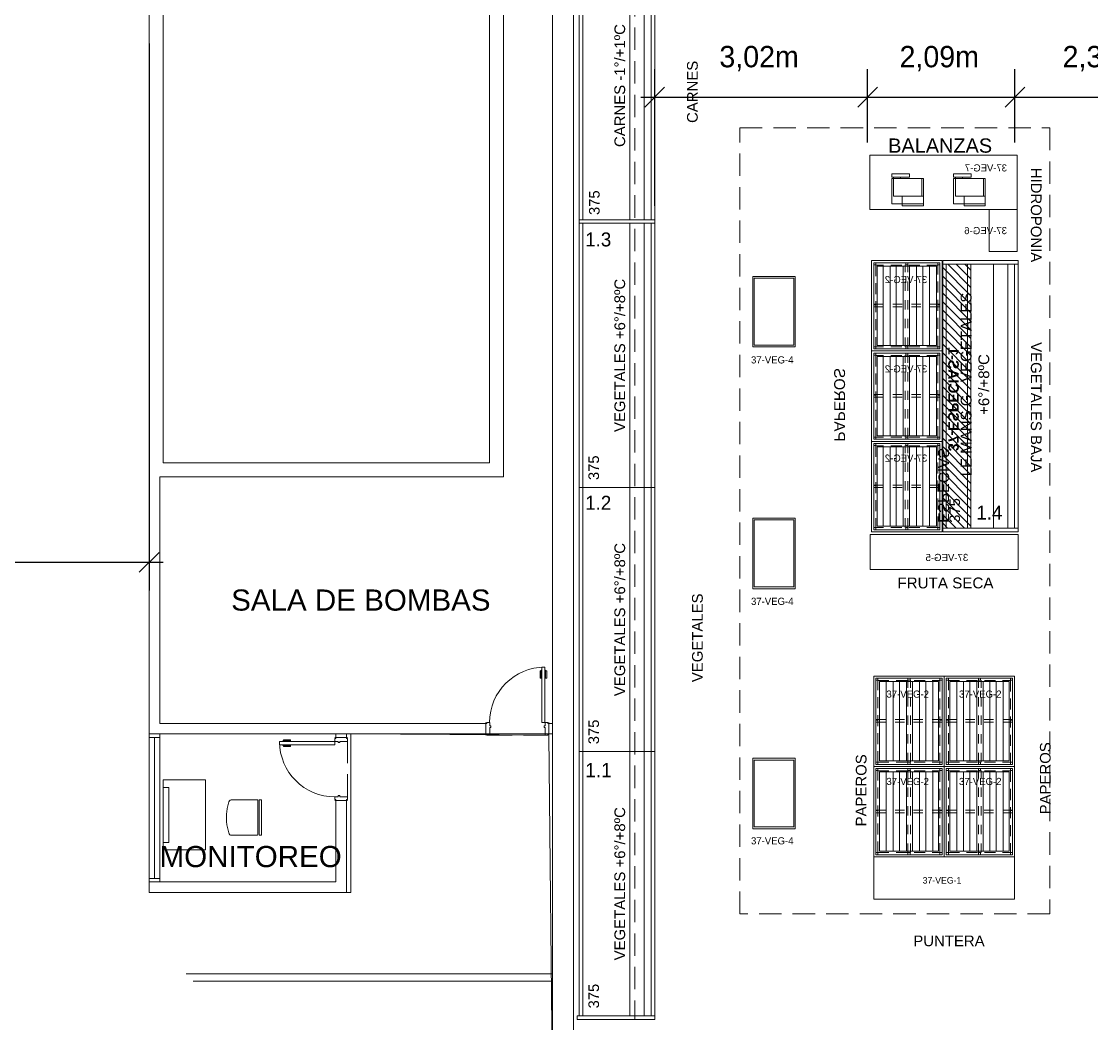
# Model space of a CAD drawing. Header units: metres. Extents: x 1411 to 1550, y 2159 to 2211.
# Drawn here: x 1480.05 to 1495.24, y 2169.98 to 2184.21 of the extents above; entities that cross this region are included whole.
import ezdxf

# ---------------------------------------------------------------- set-up
doc = ezdxf.new("R2010")
doc.units = ezdxf.units.M
doc.header["$LTSCALE"] = 0.635
doc.header["$PDMODE"] = 1
doc.header["$PDSIZE"] = -2
for name, pattern in [('STYLE_10', [0.749969, 0.500031, -0.249939]), ('STYLE_17', [0.36911, 0.246048, -0.123062]), ('STYLE_19', [0.416641, 0.208282, -0.208359])]:
    doc.linetypes.add(name, pattern=pattern)
for name, color, linetype in [('37-Plantas-05', 7, 'Continuous'), ('Cotas', 7, 'Continuous'), ('Equip Varios', 7, 'Continuous'), ('movimientos', 30, 'Continuous'), ('Nuevo', 162, 'Continuous'), ('Numeros equip frio', 1, 'Continuous'), ('Numeros Equip madera', 212, 'Continuous'), ('Superficies', 7, 'Continuous')]:
    doc.layers.add(name, color=color, linetype=linetype)
doc.styles.add('Arial', font='ARIAL.TTF')
doc.styles.add('Futura', font='')
doc.styles.add('Geneva', font='')
doc.styles.add('New York (bold)', font='')
doc.styles.get('Futura').set_extended_font_data('Futura')
doc.styles.get('Geneva').set_extended_font_data('Geneva')
doc.styles.get('New York (bold)').set_extended_font_data('New York', bold=True)
doc.dimstyles.new('Arch', dxfattribs={"dimtxt": 0.101055, "dimasz": 0.280603, "dimexe": 0.396875, "dimexo": 0.198437, "dimgap": 0.001587, "dimtad": 1, "dimzin": 11, "dimtxsty": 'Geneva', "dimblk": 'VW_SLASH', "dimcen": 0, "dimdle": 0.001587, "dimadec": 0, "dimazin": 0, "dimtfac": 0.8, "dimtix": 1, "dimtmove": 0, "dimatfit": 0, "dimldrblk": 'VW_FILLEDARROW', "dimfxl": 1, "dimfrac": 2, "dimtolj": 1, "dimtzin": 11, "dimarcsym": 0})

# ---------------------------------------------------------------- blocks, each defined once
blk = doc.blocks.new('MONTECARLO_CAR__375')
at = {"color": 7, "linetype": 'Continuous', "lineweight": 15}
for p, q in [((0, 1.07), (3.75, 1.07)), ((0, 0.35167), (3.75, 0.35167)), ((0, 0.1474), (3.75, 0.1474)), ((0, 0.05), (3.75, 0.05)), ((0.03, 0), (3.7207, 0))]:
    blk.add_line(p, q, dxfattribs=at)
for points in [[(0, 1.07), (3.75, 1.07), (3.75, 0), (0, 0)], [(0, 1.07), (0, 1.02), (3.7499, 1.02), (3.75, 1.07)]]:
    blk.add_lwpolyline(points, close=True, dxfattribs=at)
at = {"color": 2, "attachment_point": 5, "style": 'Arial'}
for s, insert, char_height, line_spacing_factor in [('375', (0.24178, 0.85554), 0.150054, 1.003655), (' CARNES -1°/+1ºC', (1.875, 0.49415), 0.1516009, 0.993414)]:
    blk.add_mtext(s, dxfattribs=dict(at, insert=insert, char_height=char_height, line_spacing_factor=line_spacing_factor))
blk = doc.blocks.new('MONTECARLO_VEG_375')
at = {"color": 7, "linetype": 'Continuous', "lineweight": 15}
for p, q in [((-0.0036, 1.0551), (3.7471, 1.0551)), ((-0.0043, 0.33677), (3.7464, 0.33677)), ((-0.00399, 0.1324), (3.7467, 0.1324)), ((-0.00399, 0.03499), (3.7467, 0.03499)), ((0.026, -0.01499), (3.7167, -0.01499))]:
    blk.add_line(p, q, dxfattribs=at)
for points in [[(-0.0036, 1.0551), (3.7469, 1.0551), (3.7469, -0.0149), (-0.0036, -0.0149)], [(-0.0036, 1.0551), (-0.0036, 1.0051), (3.7463, 1.0051), (3.7464, 1.0551)]]:
    blk.add_lwpolyline(points, close=True, dxfattribs=at)
at = {"color": 2, "attachment_point": 5, "style": 'Arial'}
for s, insert, char_height, line_spacing_factor in [('375', (0.27617, 0.84949), 0.150054, 1.003655), ('VEGETALES +6°/+8ºC', (1.87105, 0.47925), 0.1516009, 0.993414)]:
    blk.add_mtext(s, dxfattribs=dict(at, insert=insert, char_height=char_height, line_spacing_factor=line_spacing_factor))
blk = doc.blocks.new('GROUP-92')
at = {"color": 7, "linetype": 'Continuous', "lineweight": 15}
for points in [[(1.38208, 22.61363), (1.98208, 22.61363), (1.98208, 21.61363), (1.38208, 21.61363)], [(1.40208, 22.58863), (1.96208, 22.58863), (1.96208, 21.63863), (1.40208, 21.63863)]]:
    blk.add_lwpolyline(points, close=True, dxfattribs=at)
blk = doc.blocks.new('LE_MANS_VEG_375')
at = {"color": 7, "linetype": 'Continuous', "lineweight": 15}
for p, q in [((0, 1.0701), (3.7507, 1.0701)), ((-0.00245, 0.35177), (3.74824, 0.35177)), ((-0.00039, 0.1474), (3.7503, 0.1474)), ((-0.00039, 0.05), (3.7503, 0.05)), ((0.0296, 0), (3.7203, 0))]:
    blk.add_line(p, q, dxfattribs=at)
for points in [[(0, 1.0701), (3.7503, 1.0701), (3.7503, 0.0001), (0, 0.0001)], [(0, 1.0701), (0, 1.0201), (3.7504, 1.0201), (3.7505, 1.0701)]]:
    blk.add_lwpolyline(points, close=True, dxfattribs=at)
at = {"color": 2, "attachment_point": 5, "style": 'Arial'}
for s, insert, char_height, line_spacing_factor in [('375', (0.25331, 0.899), 0.150054, 1.003655), ('LE MANS G   VEGETALES\\P+6°/+8ºC', (2.04141, 0.61128), 0.1526895, 0.986331)]:
    blk.add_mtext(s, dxfattribs=dict(at, insert=insert, char_height=char_height, line_spacing_factor=line_spacing_factor))
blk = doc.blocks.new('LATERALES_LE_MANS')
at = {"color": 7, "linetype": 'Continuous', "lineweight": 15}
blk.add_lwpolyline([(0, 1.078), (0.05, 1.078), (0.05, 0.00799), (0, 0.00799)], close=True, dxfattribs=at)
blk = doc.blocks.new('GROUP-451')
at = {"color": 7, "rotation": 270}
for name, p in [('LATERALES_LE_MANS', (2.99056, 22.81539)), ('LE_MANS_VEG_375', (2.99846, 22.76539)), ('LATERALES_LE_MANS', (2.99056, 19.01509))]:
    blk.add_blockref(name, p, dxfattribs=at)
blk = doc.blocks.new('GROUP-458')
at = {"color": 7, "linetype": 'Continuous', "lineweight": 15}
blk.add_lwpolyline([(39.95251, 7.64523), (38.96011, 7.64523), (38.96011, 8.24523), (39.95251, 8.24523), (39.95251, 7.64523)], dxfattribs=at)
at = {"color": 30, "linetype": 'Continuous', "lineweight": 15}
blk.add_lwpolyline([(39.84621, 7.64523), (39.06641, 7.64523), (39.06641, 7.7271), (39.84621, 7.7271), (39.84621, 7.64523)], dxfattribs=at)
blk = doc.blocks.new('SILLA_1')
at = {"color": 7, "linetype": 'Continuous', "lineweight": 15}
blk.add_lwpolyline([(0.037, -0.25), (0.037, 0.25), (0, 0.25), (0, -0.25)], close=True, dxfattribs=at)
blk.add_open_spline([(0.052, -0.25), (0.052, 0), (0.052, 0.25), (0.253, 0.25), (0.454, 0.25), (0.5458, 0), (0.454, -0.25), (0.253, -0.25), (0.052, -0.25)], degree=2, knots=[0, 0, 0, 1, 1, 2, 2, 3, 3, 4, 4, 4], dxfattribs=at)
blk = doc.blocks.new('GROUP-459')
at = {"color": 7, "rotation": 270}
blk.add_blockref('SILLA_1', (39.49491, 9.04193), dxfattribs=at)
at = {"color": 7}
blk.add_blockref('GROUP-458', (0, 0), dxfattribs=at)
blk = doc.blocks.new('PC3B')
at = {"color": 144, "linetype": 'Continuous', "lineweight": 15}
for p, q in [((0, 0.09), (0, 0.07499)), ((0.015, 0.07499), (0, 0.07499)), ((0.015, 0.07499), (0.015, 0.09)), ((0.015, 0.09), (0.055, 0.09)), ((0.055, 0.09), (0.055, 0.043)), ((0.07, 0.043), (0.055, 0.043)), ((0.07, 0.018), (0.055, 0.018)), ((0.055, -0.09), (0.055, 0.018)), ((0.07, 0.043), (0.07, 0.018)), ((0.825, 0.043), (0.825, 0.018)), ((0.825, 0.043), (0.84, 0.043)), ((0.825, 0.018), (0.84, 0.018)), ((0.84, 0.09), (0.84, 0.043)), ((0.88, 0.09), (0.84, 0.09)), ((0.84, -0.09), (0.84, 0.018)), ((0.88, 0.07499), (0.88, 0.09)), ((0.88, 0.07499), (0.895, 0.07499)), ((0.895, 0.09), (0.895, 0.07499)), ((0.015, -0.07499), (0, -0.07499)), ((0, -0.09), (0, -0.07499)), ((0.015, -0.09), (0.015, -0.07499)), ((0.015, -0.09), (0.055, -0.09)), ((0.88, -0.09), (0.84, -0.09)), ((0.88, -0.09), (0.88, -0.07499)), ((0.88, -0.07499), (0.895, -0.07499)), ((0.895, -0.09), (0.895, -0.07499))]:
    blk.add_line(p, q, dxfattribs=at)
at = {"color": 2, "linetype": 'STYLE_10', "lineweight": 15}
blk.add_line((0.84, -0.09), (0.055, -0.09), dxfattribs=at)
at = {"color": 151, "linetype": 'Continuous', "lineweight": 15}
for points in [[(0.0475, 0.8195), (0.0325, 0.8195), (0.0325, 0.7195), (0.0475, 0.7195)], [(0.0575, 0.8285), (0.0475, 0.8285), (0.0475, 0.8015), (0.0575, 0.8015)], [(0.1025, 0.875), (0.0575, 0.875), (0.0575, 0.09), (0.1025, 0.09)], [(0.1025, 0.8285), (0.1125, 0.8285), (0.1125, 0.8015), (0.1025, 0.8015)], [(0.1125, 0.8195), (0.1275, 0.8195), (0.1275, 0.7195), (0.1125, 0.7195)]]:
    blk.add_lwpolyline(points, close=True, dxfattribs=at)
blk.add_arc((0.0575, 0.09), 0.785, 0, 90, dxfattribs=at)
blk = doc.blocks.new('Group-24')
at = {"color": 7, "linetype": 'Continuous', "lineweight": 9}
for p, q in [((-12.566, 8.112), (-12.566, 9.237)), ((-12.467, 8.112), (-12.467, 9.237)), ((-12.378, 8.112), (-12.378, 9.237)), ((-12.28, 8.112), (-12.28, 9.237)), ((-12.191, 8.112), (-12.191, 9.237)), ((-12.093, 8.112), (-12.093, 9.237)), ((-12.004, 8.112), (-12.004, 9.237)), ((-11.906, 8.112), (-11.906, 9.237))]:
    blk.add_line(p, q, dxfattribs=at)
blk = doc.blocks.new('Group-25')
at = {"color": 1, "linetype": 'STYLE_17', "lineweight": 9}
for p, q in [((-11.789, 9.252), (-12.669, 9.252)), ((-12.669, 9.252), (-12.669, 8.092)), ((-11.789, 8.092), (-11.789, 9.252)), ((-11.789, 8.092), (-12.669, 8.092))]:
    blk.add_line(p, q, dxfattribs=at)
at = {"color": 7, "linetype": 'STYLE_19', "lineweight": 9}
for p, q in [((-12.251, 8.092), (-12.251, 9.257)), ((-12.213, 8.092), (-12.213, 9.257)), ((-11.766, 8.697), (-12.699, 8.697)), ((-11.766, 8.66), (-12.699, 8.66))]:
    blk.add_line(p, q, dxfattribs=at)
at = {"color": 7, "linetype": 'Continuous', "lineweight": 9}
for points in [[(-11.729, 8.033), (-11.729, 9.316), (-12.729, 9.316), (-12.729, 8.033)], [(-12.669, 9.257), (-12.669, 9.287), (-12.699, 9.287), (-12.699, 9.257)], [(-12.214, 9.257), (-12.214, 9.287), (-12.244, 9.287), (-12.244, 9.257)], [(-11.759, 9.257), (-11.759, 9.287), (-11.789, 9.287), (-11.789, 9.257)], [(-12.669, 8.66), (-12.669, 8.689), (-12.699, 8.689), (-12.699, 8.66)], [(-11.759, 8.66), (-11.759, 8.689), (-11.789, 8.689), (-11.789, 8.66)], [(-12.669, 8.062), (-12.669, 8.092), (-12.699, 8.092), (-12.699, 8.062)], [(-12.214, 8.062), (-12.214, 8.092), (-12.244, 8.092), (-12.244, 8.062)], [(-11.759, 8.062), (-11.759, 8.092), (-11.789, 8.092), (-11.789, 8.062)]]:
    blk.add_lwpolyline(points, close=True, dxfattribs=at)
at = {"color": 7, "linetype": 'Continuous', "lineweight": 9, "flags": 128}
for points in [[(-11.759, 8.062), (-12.699, 8.062), (-12.699, 9.287), (-11.759, 9.287)], [(-11.809, 9.237), (-12.649, 9.237), (-12.649, 8.112), (-11.809, 8.112)]]:
    blk.add_lwpolyline(points, close=True, dxfattribs=at)
at = {"color": 7}
blk.add_blockref('Group-24', (0, 0), dxfattribs=at)
blk = doc.blocks.new('Group-26')
at = {"color": 7, "linetype": 'Continuous', "lineweight": 9}
for p, q in [((-12.566, 9.395), (-12.566, 10.521)), ((-12.467, 9.395), (-12.467, 10.521)), ((-12.378, 9.395), (-12.378, 10.521)), ((-12.28, 9.395), (-12.28, 10.521)), ((-12.191, 9.395), (-12.191, 10.521)), ((-12.093, 9.395), (-12.093, 10.521)), ((-12.004, 9.395), (-12.004, 10.521)), ((-11.906, 9.395), (-11.906, 10.521))]:
    blk.add_line(p, q, dxfattribs=at)
blk = doc.blocks.new('Group-27')
at = {"color": 1, "linetype": 'STYLE_17', "lineweight": 9}
for p, q in [((-11.789, 10.535), (-12.669, 10.535)), ((-12.669, 10.535), (-12.669, 9.375)), ((-11.789, 9.375), (-11.789, 10.535)), ((-11.789, 9.375), (-12.669, 9.375))]:
    blk.add_line(p, q, dxfattribs=at)
at = {"color": 7, "linetype": 'STYLE_19', "lineweight": 9}
for p, q in [((-12.251, 9.375), (-12.251, 10.54)), ((-12.213, 9.375), (-12.213, 10.54)), ((-11.766, 9.98), (-12.699, 9.98)), ((-11.766, 9.943), (-12.699, 9.943))]:
    blk.add_line(p, q, dxfattribs=at)
at = {"color": 7, "linetype": 'Continuous', "lineweight": 9}
for points in [[(-11.729, 9.316), (-11.729, 10.6), (-12.729, 10.6), (-12.729, 9.316)], [(-12.669, 10.54), (-12.669, 10.57), (-12.699, 10.57), (-12.699, 10.54)], [(-12.214, 10.54), (-12.214, 10.57), (-12.244, 10.57), (-12.244, 10.54)], [(-11.759, 10.54), (-11.759, 10.57), (-11.789, 10.57), (-11.789, 10.54)], [(-12.669, 9.943), (-12.669, 9.973), (-12.699, 9.973), (-12.699, 9.943)], [(-11.759, 9.943), (-11.759, 9.973), (-11.789, 9.973), (-11.789, 9.943)], [(-12.669, 9.346), (-12.669, 9.375), (-12.699, 9.375), (-12.699, 9.346)], [(-12.214, 9.346), (-12.214, 9.375), (-12.244, 9.375), (-12.244, 9.346)], [(-11.759, 9.346), (-11.759, 9.375), (-11.789, 9.375), (-11.789, 9.346)]]:
    blk.add_lwpolyline(points, close=True, dxfattribs=at)
at = {"color": 7, "linetype": 'Continuous', "lineweight": 9, "flags": 128}
for points in [[(-11.759, 9.346), (-12.699, 9.346), (-12.699, 10.57), (-11.759, 10.57)], [(-11.809, 10.521), (-12.649, 10.521), (-12.649, 9.395), (-11.809, 9.395)]]:
    blk.add_lwpolyline(points, close=True, dxfattribs=at)
at = {"color": 7}
blk.add_blockref('Group-26', (0, 0), dxfattribs=at)
blk = doc.blocks.new('Group-28')
at = {"color": 7, "linetype": 'Continuous', "lineweight": 9}
for p, q in [((-12.566, 10.679), (-12.566, 11.804)), ((-12.467, 10.679), (-12.467, 11.804)), ((-12.378, 10.679), (-12.378, 11.804)), ((-12.28, 10.679), (-12.28, 11.804)), ((-12.191, 10.679), (-12.191, 11.804)), ((-12.093, 10.679), (-12.093, 11.804)), ((-12.004, 10.679), (-12.004, 11.804)), ((-11.906, 10.679), (-11.906, 11.804))]:
    blk.add_line(p, q, dxfattribs=at)
blk = doc.blocks.new('Group-30')
at = {"color": 1, "linetype": 'STYLE_17', "lineweight": 9}
for p, q in [((-11.789, 11.819), (-12.669, 11.819)), ((-12.669, 11.819), (-12.669, 10.659)), ((-11.789, 10.659), (-11.789, 11.819)), ((-11.789, 10.659), (-12.669, 10.659))]:
    blk.add_line(p, q, dxfattribs=at)
at = {"color": 7, "linetype": 'STYLE_19', "lineweight": 9}
for p, q in [((-12.251, 10.659), (-12.251, 11.824)), ((-12.213, 10.659), (-12.213, 11.824)), ((-11.766, 11.264), (-12.699, 11.264)), ((-11.766, 11.226), (-12.699, 11.226))]:
    blk.add_line(p, q, dxfattribs=at)
at = {"color": 7, "linetype": 'Continuous', "lineweight": 9}
for points in [[(-11.729, 10.6), (-11.729, 11.883), (-12.729, 11.883), (-12.729, 10.6)], [(-12.669, 11.824), (-12.669, 11.853), (-12.699, 11.853), (-12.699, 11.824)], [(-12.214, 11.824), (-12.214, 11.853), (-12.244, 11.853), (-12.244, 11.824)], [(-11.759, 11.824), (-11.759, 11.853), (-11.789, 11.853), (-11.789, 11.824)], [(-12.669, 11.226), (-12.669, 11.256), (-12.699, 11.256), (-12.699, 11.226)], [(-11.759, 11.226), (-11.759, 11.256), (-11.789, 11.256), (-11.789, 11.226)], [(-12.669, 10.629), (-12.669, 10.659), (-12.699, 10.659), (-12.699, 10.629)], [(-12.214, 10.629), (-12.214, 10.659), (-12.244, 10.659), (-12.244, 10.629)], [(-11.759, 10.629), (-11.759, 10.659), (-11.789, 10.659), (-11.789, 10.629)]]:
    blk.add_lwpolyline(points, close=True, dxfattribs=at)
at = {"color": 7, "linetype": 'Continuous', "lineweight": 9, "flags": 128}
for points in [[(-11.759, 10.629), (-12.699, 10.629), (-12.699, 11.853), (-11.759, 11.853)], [(-11.809, 11.804), (-12.649, 11.804), (-12.649, 10.679), (-11.809, 10.679)]]:
    blk.add_lwpolyline(points, close=True, dxfattribs=at)
at = {"color": 7}
blk.add_blockref('Group-28', (0, 0), dxfattribs=at)
blk = doc.blocks.new('Group-31')
at = {"color": 7, "linetype": 'Continuous', "lineweight": 9}
for p, q in [((-11.52144, 4.781435), (-11.52144, 5.906905)), ((-11.42293, 4.781435), (-11.42293, 5.906905)), ((-11.33428, 4.781435), (-11.33428, 5.906905)), ((-11.23577, 4.781435), (-11.23577, 5.906905)), ((-11.14711, 4.781435), (-11.14711, 5.906905)), ((-11.0486, 4.781435), (-11.0486, 5.906905)), ((-10.95995, 4.781435), (-10.95995, 5.906905)), ((-10.86144, 4.781435), (-10.86144, 5.906905))]:
    blk.add_line(p, q, dxfattribs=at)
blk = doc.blocks.new('Group-32')
at = {"color": 7, "linetype": 'STYLE_19', "lineweight": 9}
for p, q in [((-11.21361, 4.761685), (-11.21361, 5.926645)), ((-11.17597, 4.761685), (-11.17597, 5.926645)), ((-11.66104, 5.366515), (-10.72854, 5.366515)), ((-11.66104, 5.329355), (-10.72854, 5.329355))]:
    blk.add_line(p, q, dxfattribs=at)
at = {"color": 1, "linetype": 'STYLE_17', "lineweight": 9}
for p, q in [((-11.63854, 4.761685), (-11.63854, 5.921715)), ((-11.63854, 5.921715), (-10.75854, 5.921715)), ((-10.75854, 5.921715), (-10.75854, 4.761685)), ((-11.63854, 4.761685), (-10.75854, 4.761685))]:
    blk.add_line(p, q, dxfattribs=at)
at = {"color": 7, "linetype": 'Continuous', "lineweight": 9}
for points in [[(-11.69854, 4.702455), (-11.69854, 5.985885), (-10.69854, 5.985885), (-10.69854, 4.702455)], [(-11.66854, 5.926645), (-11.66854, 5.956265), (-11.63854, 5.956265), (-11.63854, 5.926645)], [(-11.21354, 5.926645), (-11.21354, 5.956265), (-11.18354, 5.956265), (-11.18354, 5.926645)], [(-10.75854, 5.926645), (-10.75854, 5.956265), (-10.72854, 5.956265), (-10.72854, 5.926645)], [(-11.66854, 5.329355), (-11.66854, 5.358975), (-11.63854, 5.358975), (-11.63854, 5.329355)], [(-10.75854, 5.329355), (-10.75854, 5.358975), (-10.72854, 5.358975), (-10.72854, 5.329355)], [(-11.66854, 4.732065), (-11.66854, 4.761685), (-11.63854, 4.761685), (-11.63854, 4.732065)], [(-11.21354, 4.732065), (-11.21354, 4.761685), (-11.18354, 4.761685), (-11.18354, 4.732065)], [(-10.75854, 4.732065), (-10.75854, 4.761685), (-10.72854, 4.761685), (-10.72854, 4.732065)]]:
    blk.add_lwpolyline(points, close=True, dxfattribs=at)
at = {"color": 7, "linetype": 'Continuous', "lineweight": 9, "flags": 128}
for points in [[(-11.66854, 4.732065), (-10.72854, 4.732065), (-10.72854, 5.956265), (-11.66854, 5.956265)], [(-11.61854, 5.906905), (-10.77854, 5.906905), (-10.77854, 4.781435), (-11.61854, 4.781435)]]:
    blk.add_lwpolyline(points, close=True, dxfattribs=at)
at = {"color": 7}
blk.add_blockref('Group-31', (0, 0), dxfattribs=at)
blk = doc.blocks.new('Group-33')
at = {"color": 7, "linetype": 'Continuous', "lineweight": 9}
for p, q in [((-11.52144, 3.497995), (-11.52144, 4.623465)), ((-11.42293, 3.497995), (-11.42293, 4.623465)), ((-11.33428, 3.497995), (-11.33428, 4.623465)), ((-11.23577, 3.497995), (-11.23577, 4.623465)), ((-11.14711, 3.497995), (-11.14711, 4.623465)), ((-11.0486, 3.497995), (-11.0486, 4.623465)), ((-10.95995, 3.497995), (-10.95995, 4.623465)), ((-10.86144, 3.497995), (-10.86144, 4.623465))]:
    blk.add_line(p, q, dxfattribs=at)
blk = doc.blocks.new('Group-35')
at = {"color": 1, "linetype": 'STYLE_17', "lineweight": 9}
for p, q in [((-11.63854, 3.478255), (-11.63854, 4.638275)), ((-11.63854, 4.638275), (-10.75854, 4.638275)), ((-10.75854, 4.638275), (-10.75854, 3.478255)), ((-11.63854, 3.478255), (-10.75854, 3.478255))]:
    blk.add_line(p, q, dxfattribs=at)
at = {"color": 7, "linetype": 'STYLE_19', "lineweight": 9}
for p, q in [((-11.21361, 3.478255), (-11.21361, 4.643215)), ((-11.17597, 3.478255), (-11.17597, 4.643215)), ((-11.66104, 4.083085), (-10.72854, 4.083085)), ((-11.66104, 4.045925), (-10.72854, 4.045925))]:
    blk.add_line(p, q, dxfattribs=at)
at = {"color": 7, "linetype": 'Continuous', "lineweight": 9}
for points in [[(-11.69854, 3.419015), (-11.69854, 4.702455), (-10.69854, 4.702455), (-10.69854, 3.419015)], [(-11.66854, 4.643215), (-11.66854, 4.672835), (-11.63854, 4.672835), (-11.63854, 4.643215)], [(-11.21354, 4.643215), (-11.21354, 4.672835), (-11.18354, 4.672835), (-11.18354, 4.643215)], [(-10.75854, 4.643215), (-10.75854, 4.672835), (-10.72854, 4.672835), (-10.72854, 4.643215)], [(-11.66854, 4.045925), (-11.66854, 4.075545), (-11.63854, 4.075545), (-11.63854, 4.045925)], [(-10.75854, 4.045925), (-10.75854, 4.075545), (-10.72854, 4.075545), (-10.72854, 4.045925)], [(-11.66854, 3.448635), (-11.66854, 3.478255), (-11.63854, 3.478255), (-11.63854, 3.448635)], [(-11.21354, 3.448635), (-11.21354, 3.478255), (-11.18354, 3.478255), (-11.18354, 3.448635)], [(-10.75854, 3.448635), (-10.75854, 3.478255), (-10.72854, 3.478255), (-10.72854, 3.448635)]]:
    blk.add_lwpolyline(points, close=True, dxfattribs=at)
at = {"color": 7, "linetype": 'Continuous', "lineweight": 9, "flags": 128}
for points in [[(-11.66854, 3.448635), (-10.72854, 3.448635), (-10.72854, 4.672835), (-11.66854, 4.672835)], [(-11.61854, 4.623465), (-10.77854, 4.623465), (-10.77854, 3.497995), (-11.61854, 3.497995)]]:
    blk.add_lwpolyline(points, close=True, dxfattribs=at)
at = {"color": 7}
blk.add_blockref('Group-33', (0, 0), dxfattribs=at)
blk = doc.blocks.new('Group-37')
at = {"color": 7, "linetype": 'Continuous', "lineweight": 9}
for p, q in [((-12.52144, 4.781435), (-12.52144, 5.906905)), ((-12.42293, 4.781435), (-12.42293, 5.906905)), ((-12.33428, 4.781435), (-12.33428, 5.906905)), ((-12.23577, 4.781435), (-12.23577, 5.906905)), ((-12.14711, 4.781435), (-12.14711, 5.906905)), ((-12.0486, 4.781435), (-12.0486, 5.906905)), ((-11.95995, 4.781435), (-11.95995, 5.906905)), ((-11.86144, 4.781435), (-11.86144, 5.906905))]:
    blk.add_line(p, q, dxfattribs=at)
blk = doc.blocks.new('Group-38')
at = {"color": 7, "linetype": 'STYLE_19', "lineweight": 9}
for p, q in [((-12.21361, 4.761685), (-12.21361, 5.926645)), ((-12.17597, 4.761685), (-12.17597, 5.926645)), ((-12.66104, 5.366515), (-11.72854, 5.366515)), ((-12.66104, 5.329355), (-11.72854, 5.329355))]:
    blk.add_line(p, q, dxfattribs=at)
at = {"color": 1, "linetype": 'STYLE_17', "lineweight": 9}
for p, q in [((-12.63854, 4.761685), (-12.63854, 5.921715)), ((-12.63854, 5.921715), (-11.75854, 5.921715)), ((-11.75854, 5.921715), (-11.75854, 4.761685)), ((-12.63854, 4.761685), (-11.75854, 4.761685))]:
    blk.add_line(p, q, dxfattribs=at)
at = {"color": 7, "linetype": 'Continuous', "lineweight": 9}
for points in [[(-12.69854, 4.702455), (-12.69854, 5.985885), (-11.69854, 5.985885), (-11.69854, 4.702455)], [(-12.66854, 5.926645), (-12.66854, 5.956265), (-12.63854, 5.956265), (-12.63854, 5.926645)], [(-12.21354, 5.926645), (-12.21354, 5.956265), (-12.18354, 5.956265), (-12.18354, 5.926645)], [(-11.75854, 5.926645), (-11.75854, 5.956265), (-11.72854, 5.956265), (-11.72854, 5.926645)], [(-12.66854, 5.329355), (-12.66854, 5.358975), (-12.63854, 5.358975), (-12.63854, 5.329355)], [(-11.75854, 5.329355), (-11.75854, 5.358975), (-11.72854, 5.358975), (-11.72854, 5.329355)], [(-12.66854, 4.732065), (-12.66854, 4.761685), (-12.63854, 4.761685), (-12.63854, 4.732065)], [(-12.21354, 4.732065), (-12.21354, 4.761685), (-12.18354, 4.761685), (-12.18354, 4.732065)], [(-11.75854, 4.732065), (-11.75854, 4.761685), (-11.72854, 4.761685), (-11.72854, 4.732065)]]:
    blk.add_lwpolyline(points, close=True, dxfattribs=at)
at = {"color": 7, "linetype": 'Continuous', "lineweight": 9, "flags": 128}
for points in [[(-12.66854, 4.732065), (-11.72854, 4.732065), (-11.72854, 5.956265), (-12.66854, 5.956265)], [(-12.61854, 5.906905), (-11.77854, 5.906905), (-11.77854, 4.781435), (-12.61854, 4.781435)]]:
    blk.add_lwpolyline(points, close=True, dxfattribs=at)
at = {"color": 7}
blk.add_blockref('Group-37', (0, 0), dxfattribs=at)
blk = doc.blocks.new('Group-39')
at = {"color": 7, "linetype": 'Continuous', "lineweight": 9}
for p, q in [((-12.52144, 3.497995), (-12.52144, 4.623465)), ((-12.42293, 3.497995), (-12.42293, 4.623465)), ((-12.33428, 3.497995), (-12.33428, 4.623465)), ((-12.23577, 3.497995), (-12.23577, 4.623465)), ((-12.14711, 3.497995), (-12.14711, 4.623465)), ((-12.0486, 3.497995), (-12.0486, 4.623465)), ((-11.95995, 3.497995), (-11.95995, 4.623465)), ((-11.86144, 3.497995), (-11.86144, 4.623465))]:
    blk.add_line(p, q, dxfattribs=at)
blk = doc.blocks.new('Group-40')
at = {"color": 1, "linetype": 'STYLE_17', "lineweight": 9}
for p, q in [((-12.63854, 3.478255), (-12.63854, 4.638275)), ((-12.63854, 4.638275), (-11.75854, 4.638275)), ((-11.75854, 4.638275), (-11.75854, 3.478255)), ((-12.63854, 3.478255), (-11.75854, 3.478255))]:
    blk.add_line(p, q, dxfattribs=at)
at = {"color": 7, "linetype": 'STYLE_19', "lineweight": 9}
for p, q in [((-12.21361, 3.478255), (-12.21361, 4.643215)), ((-12.17597, 3.478255), (-12.17597, 4.643215)), ((-12.66104, 4.083085), (-11.72854, 4.083085)), ((-12.66104, 4.045925), (-11.72854, 4.045925))]:
    blk.add_line(p, q, dxfattribs=at)
at = {"color": 7, "linetype": 'Continuous', "lineweight": 9}
for points in [[(-12.69854, 3.419015), (-12.69854, 4.702455), (-11.69854, 4.702455), (-11.69854, 3.419015)], [(-12.66854, 4.643215), (-12.66854, 4.672835), (-12.63854, 4.672835), (-12.63854, 4.643215)], [(-12.21354, 4.643215), (-12.21354, 4.672835), (-12.18354, 4.672835), (-12.18354, 4.643215)], [(-11.75854, 4.643215), (-11.75854, 4.672835), (-11.72854, 4.672835), (-11.72854, 4.643215)], [(-12.66854, 4.045925), (-12.66854, 4.075545), (-12.63854, 4.075545), (-12.63854, 4.045925)], [(-11.75854, 4.045925), (-11.75854, 4.075545), (-11.72854, 4.075545), (-11.72854, 4.045925)], [(-12.66854, 3.448635), (-12.66854, 3.478255), (-12.63854, 3.478255), (-12.63854, 3.448635)], [(-12.21354, 3.448635), (-12.21354, 3.478255), (-12.18354, 3.478255), (-12.18354, 3.448635)], [(-11.75854, 3.448635), (-11.75854, 3.478255), (-11.72854, 3.478255), (-11.72854, 3.448635)]]:
    blk.add_lwpolyline(points, close=True, dxfattribs=at)
at = {"color": 7, "linetype": 'Continuous', "lineweight": 9, "flags": 128}
for points in [[(-12.66854, 3.448635), (-11.72854, 3.448635), (-11.72854, 4.672835), (-12.66854, 4.672835)], [(-12.61854, 4.623465), (-11.77854, 4.623465), (-11.77854, 3.497995), (-12.61854, 3.497995)]]:
    blk.add_lwpolyline(points, close=True, dxfattribs=at)
at = {"color": 7}
blk.add_blockref('Group-39', (0, 0), dxfattribs=at)
blk = doc.blocks.new('BALANZA')
at = {"color": 7, "linetype": 'Continuous', "lineweight": 15}
for points in [[(0.2, 0.456), (0.45, 0.456), (0.45, 0.406), (0.2, 0.406)], [(0, 0.39), (0.45, 0.39), (0.45, 0.031), (0, 0.031)], [(0.025, 0.39), (0.425, 0.39), (0.425, 0.14), (0.025, 0.14)], [(0.325, 0.406), (0.425, 0.406), (0.425, 0.39), (0.325, 0.39)], [(0, 0.14), (0.3, 0.14), (0.3, 0), (0, 0)]]:
    blk.add_lwpolyline(points, close=True, dxfattribs=at)
blk = doc.blocks.new('*D264')
at = {"color": 0, "linetype": 'Continuous', "lineweight": -2}
for p, q in [((1481.867, 2183.892), (1481.867, 2176.13)), ((1475.867, 2174.72), (1475.867, 2176.924)), ((1475.867, 2176.527), (1475.668, 2176.527)), ((1481.867, 2176.527), (1475.867, 2176.527)), ((1482.065, 2176.527), (1481.867, 2176.527))]:
    blk.add_line(p, q, dxfattribs=at)
at = {"color": 0, "linetype": 'Continuous', "lineweight": 20}
for p, q in [((1476.007, 2176.668), (1475.726, 2176.387)), ((1481.726, 2176.387), (1482.007, 2176.668))]:
    blk.add_line(p, q, dxfattribs=at)
at = {"layer": 'Defpoints', "color": 0, "lineweight": 0}
for p in [(1481.867, 2184.091), (1481.867, 2176.527), (1475.867, 2174.522)]:
    blk.add_point(p, dxfattribs=at)
at = {"color": 0, "insert": (1478.373, 2178.003), "char_height": 0.5053, "attachment_point": 1, "line_spacing_factor": 0.96736, "style": 'Geneva'}
blk.add_mtext('6m', dxfattribs=at)
blk = doc.blocks.new('VW_FILLEDARROW')
at = {"color": 0, "lineweight": -2}
blk.add_solid([(0, 0), (-1.414, -0.379), (-1.414, 0.379)], dxfattribs=at)
blk = doc.blocks.new('VW_SLASH')
at = {"color": 0, "linetype": 'ByBlock', "lineweight": -2}
blk.add_line((0, 0), (-1, 0), dxfattribs=at)
at = {"color": 0, "linetype": 'ByBlock', "lineweight": 20}
blk.add_line((-0.5, -0.5), (0.5, 0.5), dxfattribs=at)
blk = doc.blocks.new('*D267')
at = {"color": 0, "linetype": 'Continuous', "lineweight": -2}
for p, q in [((1489.041, 2181.589), (1489.041, 2183.528)), ((1492.063, 2182.485), (1492.063, 2183.528)), ((1488.843, 2183.131), (1489.041, 2183.131)), ((1489.041, 2183.131), (1492.063, 2183.131)), ((1492.063, 2183.131), (1492.261, 2183.131))]:
    blk.add_line(p, q, dxfattribs=at)
at = {"color": 0, "linetype": 'Continuous', "lineweight": 20}
for p, q in [((1489.182, 2183.271), (1488.901, 2182.991)), ((1491.923, 2182.991), (1492.203, 2183.271))]:
    blk.add_line(p, q, dxfattribs=at)
at = {"layer": 'Defpoints', "color": 0, "lineweight": 0}
for p in [(1489.041, 2183.131), (1492.063, 2182.286), (1489.041, 2181.391)]:
    blk.add_point(p, dxfattribs=at)
at = {"color": 0, "insert": (1489.959, 2183.858), "char_height": 0.3032, "attachment_point": 1, "line_spacing_factor": 0.96736, "style": 'Geneva'}
blk.add_mtext('3,02m', dxfattribs=at)
blk = doc.blocks.new('*D268')
at = {"color": 0, "linetype": 'Continuous', "lineweight": -2}
for p, q in [((1492.063, 2182.485), (1492.063, 2183.528)), ((1494.154, 2182.485), (1494.154, 2183.528)), ((1491.864, 2183.131), (1492.063, 2183.131)), ((1492.063, 2183.131), (1494.154, 2183.131)), ((1494.154, 2183.131), (1494.352, 2183.131))]:
    blk.add_line(p, q, dxfattribs=at)
at = {"color": 0, "linetype": 'Continuous', "lineweight": 20}
for p, q in [((1492.203, 2183.271), (1491.923, 2182.991)), ((1494.013, 2182.991), (1494.294, 2183.271))]:
    blk.add_line(p, q, dxfattribs=at)
at = {"layer": 'Defpoints', "color": 0, "lineweight": 0}
for p in [(1492.063, 2183.131), (1492.063, 2182.286), (1494.154, 2182.286)]:
    blk.add_point(p, dxfattribs=at)
at = {"color": 0, "insert": (1492.516, 2183.858), "char_height": 0.3032, "attachment_point": 1, "line_spacing_factor": 0.96736, "style": 'Geneva'}
blk.add_mtext('2,09m', dxfattribs=at)
blk = doc.blocks.new('*D269')
at = {"color": 0, "linetype": 'Continuous', "lineweight": -2}
for p, q in [((1494.154, 2182.485), (1494.154, 2183.528)), ((1496.454, 2181.818), (1496.454, 2183.528)), ((1493.955, 2183.131), (1494.154, 2183.131)), ((1494.154, 2183.131), (1496.454, 2183.131)), ((1496.454, 2183.131), (1496.652, 2183.131))]:
    blk.add_line(p, q, dxfattribs=at)
at = {"color": 0, "linetype": 'Continuous', "lineweight": 20}
for p, q in [((1494.294, 2183.271), (1494.013, 2182.991)), ((1496.313, 2182.991), (1496.594, 2183.271))]:
    blk.add_line(p, q, dxfattribs=at)
at = {"layer": 'Defpoints', "color": 0, "lineweight": 0}
for p in [(1494.154, 2183.131), (1494.154, 2182.286), (1496.454, 2181.62)]:
    blk.add_point(p, dxfattribs=at)
at = {"color": 0, "insert": (1494.83, 2183.858), "char_height": 0.3032, "attachment_point": 1, "line_spacing_factor": 0.96736, "style": 'Geneva'}
blk.add_mtext('2,3m', dxfattribs=at)

msp = doc.modelspace()

# ---------------------------------------------------------------- hatches: boundary and pattern name
at = {"layer": 'Numeros Equip madera', "linetype": 'Continuous', "lineweight": 15}
h = msp.add_hatch(dxfattribs=at)
h.set_pattern_fill('_USER', color=190, style=0, pattern_type=2)
h.set_pattern_definition([(-45.113224, (-0.17748, 62.01326), (0.0451859348, 0.075627609), [])])
h.paths.add_polyline_path([(1493.128, 2180.761), (1493.528, 2180.761), (1493.528, 2177.011), (1493.128, 2177.011)])

# ---------------------------------------------------------------- linework, layer by layer
at = {"layer": 'Equip Varios', "color": 190, "linetype": 'Continuous', "lineweight": 9}
msp.add_lwpolyline([(1493.128, 2180.761), (1493.478, 2180.761), (1493.478, 2177.011), (1493.128, 2177.011)], close=True, dxfattribs=at)
at = {"layer": 'movimientos', "color": 190, "linetype": 'Continuous', "lineweight": 9}
msp.add_lwpolyline([(1493.149, 2174.914), (1494.149, 2174.914), (1494.149, 2173.631), (1493.149, 2173.631)], close=True, dxfattribs=at)
at = {"layer": 'Nuevo', "color": 83, "linetype": 'Continuous', "lineweight": 15}
for p, q in [((1481.867, 2193.691), (1481.867, 2174.091)), ((1486.897, 2193.691), (1486.897, 2177.741)), ((1482.067, 2193.491), (1482.067, 2177.941)), ((1486.697, 2193.491), (1486.697, 2177.941)), ((1487.591, 2186.491), (1487.591, 2169.021)), ((1487.891, 2186.341), (1487.891, 2169.221)), ((1486.697, 2177.941), (1482.067, 2177.941)), ((1486.897, 2177.741), (1482.017, 2177.741)), ((1482.017, 2177.741), (1482.017, 2174.241)), ((1486.646, 2174.241), (1482.017, 2174.241)), ((1486.646, 2174.241), (1486.646, 2174.091)), ((1487.541, 2174.241), (1487.541, 2174.091)), ((1487.591, 2174.241), (1487.541, 2174.241)), ((1481.867, 2174.091), (1482.017, 2174.091)), ((1484.517, 2174.091), (1482.017, 2174.091)), ((1484.517, 2174.091), (1484.517, 2174.041)), ((1486.646, 2174.091), (1484.667, 2174.091)), ((1484.667, 2174.091), (1484.667, 2174.041)), ((1487.591, 2174.091), (1487.541, 2174.091)), ((1484.517, 2174.041), (1484.667, 2174.041)), ((1484.517, 2173.146), (1484.517, 2171.991)), ((1484.517, 2173.146), (1484.667, 2173.146)), ((1484.667, 2173.146), (1484.667, 2171.841)), ((1481.867, 2171.991), (1482.017, 2171.991)), ((1481.867, 2171.991), (1481.867, 2171.841)), ((1484.517, 2171.991), (1482.017, 2171.991)), ((1484.667, 2171.841), (1481.867, 2171.841))]:
    msp.add_line(p, q, dxfattribs=at)
at = {"layer": 'Nuevo', "color": 2, "linetype": 'STYLE_10', "lineweight": 15}
msp.add_line((1488.759, 2185.071), (1488.759, 2170.04), dxfattribs=at)
at = {"layer": 'Nuevo', "color": 70, "linetype": 'Continuous', "lineweight": 15}
for p, q in [((1481.867, 2172.041), (1481.867, 2174.041)), ((1482.017, 2174.041), (1482.017, 2172.041))]:
    msp.add_line(p, q, dxfattribs=at)
at = {"layer": 'Nuevo', "color": 151, "linetype": 'Continuous', "lineweight": 15}
msp.add_line((1481.942, 2172.041), (1481.942, 2174.041), dxfattribs=at)
at = {"layer": 'Nuevo', "color": 1, "linetype": 'Continuous', "lineweight": 9}
for p, q in [((1482.391, 2170.684), (1487.591, 2170.684)), ((1482.491, 2170.584), (1487.591, 2170.584))]:
    msp.add_line(p, q, dxfattribs=at)
at = {"layer": 'Nuevo', "color": 2, "linetype": 'STYLE_10', "lineweight": 15}
msp.add_lwpolyline([(1490.251, 2182.696), (1494.65, 2182.696), (1494.65, 2171.536), (1490.251, 2171.536)], close=True, dxfattribs=at)
at = {"layer": 'Nuevo', "color": 111, "linetype": 'Continuous', "lineweight": 15}
for points in [[(1494.186, 2182.309), (1492.095, 2182.309), (1492.095, 2181.537), (1494.186, 2181.537)], [(1494.186, 2181.538), (1493.786, 2181.538), (1493.786, 2180.938), (1494.186, 2180.938)], [(1487.971, 2181.391), (1489.041, 2181.391), (1489.041, 2181.341), (1487.971, 2181.341)], [(1494.198, 2176.924), (1492.098, 2176.924), (1492.098, 2176.424), (1494.198, 2176.424)], [(1487.941, 2170.09), (1489.041, 2170.09), (1489.041, 2170.04), (1487.941, 2170.04)]]:
    msp.add_lwpolyline(points, close=True, dxfattribs=at)
at = {"layer": 'Nuevo', "color": 144, "linetype": 'Continuous', "lineweight": 15}
for points in [[(1482.017, 2174.041), (1482.017, 2174.091), (1481.867, 2174.091), (1481.867, 2174.041)], [(1482.017, 2171.991), (1482.017, 2172.041), (1481.867, 2172.041), (1481.867, 2171.991)]]:
    msp.add_lwpolyline(points, close=True, dxfattribs=at)
at = {"layer": 'Nuevo', "color": 190, "linetype": 'Continuous', "lineweight": 9}
msp.add_lwpolyline([(1492.149, 2172.347), (1494.149, 2172.347), (1494.149, 2171.747), (1492.149, 2171.747)], close=True, dxfattribs=at)
at = {"layer": 'Numeros Equip madera', "color": 190, "linetype": 'Continuous', "lineweight": 9}
msp.add_lwpolyline([(1493.128, 2180.761), (1493.528, 2180.761), (1493.528, 2177.011), (1493.128, 2177.011)], close=True, dxfattribs=at)
at = {"layer": 'Superficies', "color": 190, "linetype": 'Continuous', "lineweight": 9}
msp.add_lwpolyline([(1418.25, 2206.692), (1532.724, 2206.64), (1532.724, 2206.654), (1532.934, 2206.64), (1532.724, 2206.64), (1532.775, 2198.271), (1481.867, 2198.291), (1481.867, 2171.841), (1484.729, 2171.841), (1484.729, 2174.091), (1487.541, 2174.076), (1487.591, 2169.021), (1489.53, 2169.021), (1489.53, 2164.404), (1489.53, 2163.254), (1475.867, 2163.254)], dxfattribs=at)
for points in [[(1487.591, 2198.291), (1532.972, 2198.291), (1532.972, 2165.533), (1487.591, 2165.533)], [(1481.867, 2193.691), (1487.591, 2193.691), (1487.591, 2174.091), (1481.867, 2174.091)], [(1481.867, 2174.091), (1484.729, 2174.091), (1484.729, 2171.841), (1481.867, 2171.841)]]:
    msp.add_lwpolyline(points, close=True, dxfattribs=at)

# ---------------------------------------------------------------- block references
at = {"layer": '37-Plantas-05', "color": 111, "xscale": -1, "rotation": 4.615713775046681e-05}
for p in [(1492.855, 2181.587), (1493.733, 2181.587)]:
    msp.add_blockref('BALANZA', p, dxfattribs=at)
at = {"layer": 'Nuevo', "color": 111}
for name, p, rotation in [('MONTECARLO_CAR__375', (1489.041, 2181.391), 90), ('MONTECARLO_VEG_375', (1489.026, 2177.594), 90), ('GROUP-451', (1497.197, 2199.776), 180), ('MONTECARLO_VEG_375', (1489.026, 2173.844), 90), ('MONTECARLO_VEG_375', (1489.026, 2170.094), 90)]:
    msp.add_blockref(name, p, dxfattribs=dict(at, rotation=rotation))
at = {"layer": 'Nuevo', "color": 7}
for name in ['Group-30', 'Group-27', 'Group-25', 'Group-38', 'Group-32', 'Group-40', 'Group-35']:
    msp.add_blockref(name, (1504.848, 2168.928), dxfattribs=at)
at = {"layer": 'Nuevo', "color": 111}
for p in [(1489.052, 2157.973), (1489.052, 2154.54), (1489.052, 2151.133)]:
    msp.add_blockref('GROUP-92', p, dxfattribs=at)
at = {"layer": 'Nuevo', "color": 7, "xscale": -1}
msp.add_blockref('PC3B', (1487.541, 2174.166), dxfattribs=at)
at = {"layer": 'Nuevo', "color": 7, "xscale": -1, "rotation": 90}
msp.add_blockref('PC3B', (1484.592, 2174.041), dxfattribs=at)
at = {"layer": 'Nuevo', "color": 1, "rotation": 270}
msp.add_blockref('GROUP-459', (1474.421, 2212.399), dxfattribs=at)

# ---------------------------------------------------------------- texts
at = {"layer": '37-Plantas-05', "color": 2, "char_height": 0.1516, "attachment_point": 5, "rotation": 90, "line_spacing_factor": 1.987015, "style": 'Arial'}
for s, insert in [('CARNES ', (1489.577, 2183.206)), ('VEGETALES', (1489.648, 2175.456))]:
    msp.add_mtext(s, dxfattribs=dict(at, insert=insert))
at = {"layer": '37-Plantas-05', "color": 2, "attachment_point": 5, "style": 'Arial'}
for s, insert, char_height, line_spacing_factor in [('BALANZAS', (1493.092, 2182.442), 0.2021, 1.490296), ('FRUTA SECA', (1493.167, 2176.234), 0.1542, 1.953332)]:
    msp.add_mtext(s, dxfattribs=dict(at, insert=insert, char_height=char_height, line_spacing_factor=line_spacing_factor))
at = {"layer": '37-Plantas-05', "color": 2, "attachment_point": 5, "line_spacing_factor": 1.987015, "style": 'Arial'}
for s, insert, char_height, width, rotation in [('HIDROPONIA', (1494.454, 2181.458), 0.1516, 1.77258, 270), ('VEGETALES BAJA', (1494.454, 2178.729), 0.15159, 2.0437, 270), ('PAPEROS', (1494.585, 2173.462), 0.1516, 1.18894, 90), ('PAPEROS', (1491.972, 2173.291), 0.1516, 1.30388, 90)]:
    msp.add_mtext(s, dxfattribs=dict(at, insert=insert, char_height=char_height, width=width, rotation=rotation))
at = {"layer": '37-Plantas-05', "color": 2, "extrusion": (0, 0, -1), "insert": (1491.664, 2178.762), "char_height": 0.1542, "width": 1.35004, "attachment_point": 5, "text_direction": (0, 1, 0), "line_spacing_factor": 1.953332, "style": 'Arial'}
msp.add_mtext('PAPEROS', dxfattribs=at)
at = {"layer": '37-Plantas-05', "color": 2, "extrusion": (0, 0, -1), "insert": (1493.142, 2177.619), "char_height": 0.1516, "attachment_point": 5, "text_direction": (0, 1, 0), "line_spacing_factor": 1.987015, "style": 'Arial'}
msp.add_mtext('ESPECIAS', dxfattribs=at)
at = {"layer": '37-Plantas-05', "color": 2, "insert": (1493.217, 2171.153), "char_height": 0.1516, "width": 1.36508, "attachment_point": 5, "line_spacing_factor": 1.987015, "style": 'Arial'}
msp.add_mtext('PUNTERA', dxfattribs=at)
at = {"layer": 'Nuevo', "color": 2, "width": 3.825, "attachment_point": 5, "line_spacing_factor": 1.003631, "style": 'Arial'}
for s, insert, char_height in [('SALA DE BOMBAS', (1484.871, 2175.99), 0.30012), ('MONITOREO', (1483.307, 2172.349), 0.3001)]:
    msp.add_mtext(s, dxfattribs=dict(at, insert=insert, char_height=char_height))
at = {"layer": 'Numeros equip frio', "color": 190, "attachment_point": 1, "line_spacing_factor": 0.96736, "style": 'Futura'}
for s, insert, char_height in [('1.3', (1488.055, 2181.21), 0.1987), ('1.2', (1488.055, 2177.472), 0.1987), ('1.4', (1493.606, 2177.333), 0.1987), ('1.1', (1488.055, 2173.679), 0.2021)]:
    msp.add_mtext(s, dxfattribs=dict(at, insert=insert, char_height=char_height))
at = {"layer": 'Numeros Equip madera', "color": 255, "extrusion": (0, 0, -1), "attachment_point": 1}
for s, insert, char_height, text_direction, line_spacing_factor, style in [('37-VEG-7', (1494.041, 2182.177), 0.1007, (-1, 0, 0), 0.96736, 'Futura'), ('37-VEG-6', (1494.041, 2181.288), 0.102, (-1, 0, 0), 0.96736, 'Futura'), ('37-VEG-2', (1492.909, 2180.593), 0.1014, (-1, 0, 0), 0.96736, 'Futura'), ('37-ESPECIAS-1', (1493.356, 2178.106), 0.14906, (0, 1, 0), 0.992596, 'New York (bold)'), ('37-VEG-2', (1492.909, 2179.325), 0.1014, (-1, 0, 0), 0.96736, 'Futura'), ('37-VEG-2', (1492.909, 2178.058), 0.1014, (-1, 0, 0), 0.96736, 'Futura'), ('37-VEG-5', (1493.491, 2176.648), 0.102, (-1, 0, 0), 0.96736, 'Futura')]:
    msp.add_mtext(s, dxfattribs=dict(at, insert=insert, char_height=char_height, text_direction=text_direction, line_spacing_factor=line_spacing_factor, style=style))
at = {"layer": 'Numeros Equip madera', "color": 255, "attachment_point": 1, "line_spacing_factor": 0.96736, "style": 'Futura'}
for s, insert, char_height in [('37-VEG-4', (1490.408, 2179.452), 0.1014), ('37-VEG-4', (1490.408, 2176.025), 0.1014), ('37-VEG-2', (1492.33, 2174.708), 0.1014), ('37-VEG-2', (1493.36, 2174.708), 0.1014), ('37-VEG-2', (1492.33, 2173.468), 0.1014), ('37-VEG-2', (1493.36, 2173.468), 0.1014), ('37-VEG-4', (1490.408, 2172.625), 0.1014), ('37-VEG-1', (1492.843, 2172.06), 0.0925)]:
    msp.add_mtext(s, dxfattribs=dict(at, insert=insert, char_height=char_height))

# ---------------------------------------------------------------- dimensions: what is measured, and where the dimension line sits
at = {"layer": 'Cotas', "color": 190, "linetype": 'Continuous', "lineweight": 9}
for base, p1, p2, override, picture, middle in [((1481.867, 2176.527), (1475.867, 2174.522), (1481.867, 2184.091), {"dimtxt": 0.505284, "dimgap": 0.79375, "dimpost": '<>m', "dimtxsty": 'Arial', "dimtmove": 2}, '*D264', (1478.867, 2176.527)), ((1489.041, 2183.131), (1492.063, 2182.286), (1489.041, 2181.391), {"dimtxt": 0.303166, "dimgap": 0.3175, "dimpost": '<>m', "dimtxsty": 'Arial', "dimtmove": 2}, '*D267', (1490.552, 2183.131)), ((1492.063, 2183.131), (1494.154, 2182.286), (1492.063, 2182.286), {"dimtxt": 0.303166, "dimgap": 0.3175, "dimpost": '<>m', "dimtxsty": 'Arial', "dimtmove": 2}, '*D268', (1493.108, 2183.131)), ((1494.154, 2183.131), (1496.454, 2181.62), (1494.154, 2182.286), {"dimtxt": 0.303166, "dimgap": 0.3175, "dimpost": '<>m', "dimtxsty": 'Arial', "dimtmove": 2}, '*D269', (1495.304, 2183.131))]:
    dim = msp.add_linear_dim(base=base, p1=p1, p2=p2, dimstyle='Arch', override=override, dxfattribs=at)
    dim.commit()
    dim.dimension.update_dxf_attribs({"geometry": picture, "text_midpoint": middle})

doc.saveas('drawing.dxf')
